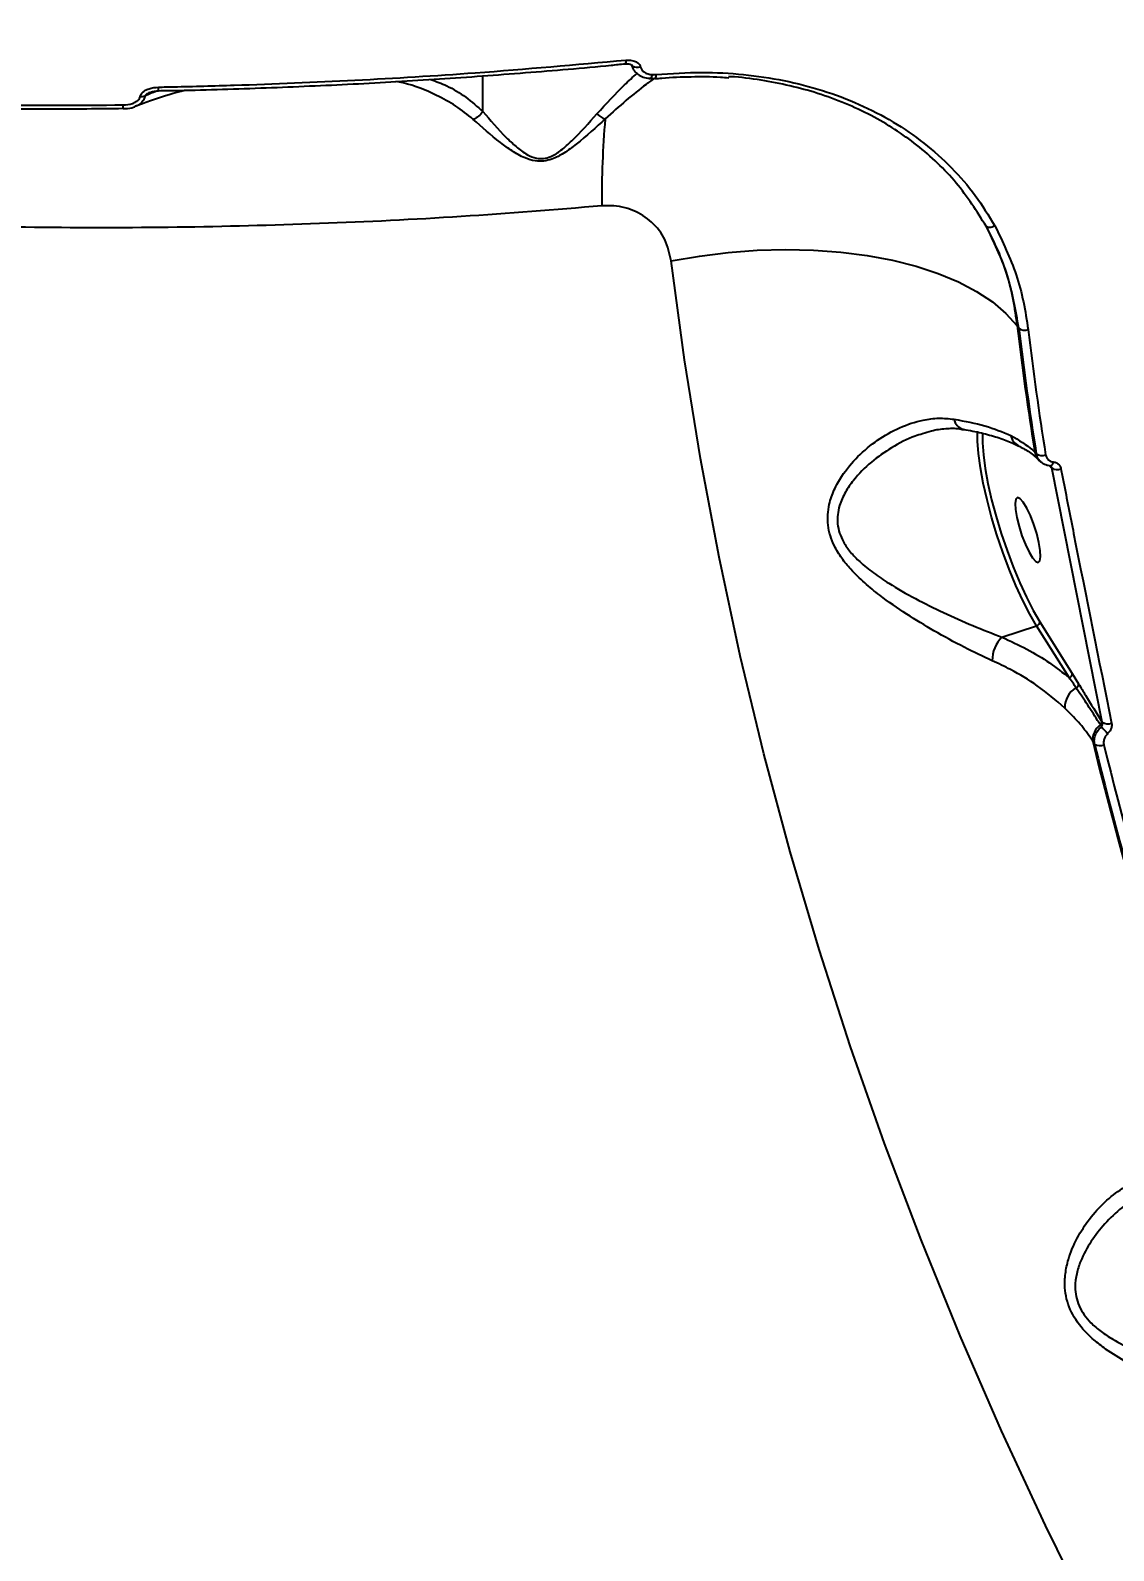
# Model space of a CAD drawing. Header units: millimetres. Extents: x -4153 to 4002, y -5023 to 3197.
# Drawn here: x -1168.7 to -1025.5, y -1468.9 to -1268.1 of the extents above; entities that cross this region are included whole.
import ezdxf

# ---------------------------------------------------------------- set-up
doc = ezdxf.new("R2010")
doc.units = ezdxf.units.MM
for name, color, linetype in [('DIKOM_ОБЪЕКТ', 7, 'Continuous'), ('DIKOM_РАЗМЕР_ЗОНА', 7, 'Continuous'), ('DIKOM_РАЗМЕР_ОБЪЕКТА', 7, 'Continuous')]:
    doc.layers.add(name, color=color, linetype=linetype)
doc.styles.add('style1', font='arialbd.ttf', dxfattribs={"width": 0.8})
doc.dimstyles.new('1-50', dxfattribs={"dimtxt": 300, "dimasz": 200, "dimexe": 100, "dimexo": 0, "dimgap": 100, "dimtad": 1, "dimtxsty": 'style1', "dimcen": 200, "dimclrd": 7, "dimclre": 7, "dimclrt": 7, "dimadec": 1, "dimazin": 2, "dimtfac": 1, "dimtmove": 0, "dimatfit": 2, "dimfxl": 0, "dimlwd": 25, "dimlwe": 18, "dimarcsym": 0})

# ---------------------------------------------------------------- blocks, each defined once
blk = doc.blocks.new('*D9')
at = {"layer": 'Defpoints', "color": 0, "transparency": 16777216}
for p in [(2370.19, 1747.32), (-2106.31, -2974.61), (1195.51, -2974.61)]:
    blk.add_point(p, dxfattribs=at)
at = {"layer": 'DIKOM_РАЗМЕР_ОБЪЕКТА', "color": 7, "lineweight": 18, "transparency": 16777216}
for p, q in [((2370.19, 1747.32), (-2206.31, 1747.32)), ((1195.51, -2974.61), (-2206.31, -2974.61))]:
    blk.add_line(p, q, dxfattribs=at)
at = {"layer": 'DIKOM_РАЗМЕР_ОБЪЕКТА', "color": 7, "lineweight": 25, "transparency": 16777216}
blk.add_line((-2106.31, 1547.32), (-2106.31, -2774.61), dxfattribs=at)
at = {"layer": 'DIKOM_РАЗМЕР_ОБЪЕКТА', "color": 7, "transparency": 16777216}
for points in [[(-2139.64, 1547.32), (-2072.98, 1547.32), (-2106.31, 1747.32)], [(-2139.64, -2774.61), (-2072.98, -2774.61), (-2106.31, -2974.61)]]:
    blk.add_solid(points, dxfattribs=at)
at = {"layer": 'DIKOM_РАЗМЕР_ОБЪЕКТА', "color": 7, "transparency": 16777216, "insert": (-2359.48, -612.26), "char_height": 300, "attachment_point": 5, "rotation": 90, "style": 'style1'}
blk.add_mtext('{\\fArial|b0|i0|c204|p34;4700}', dxfattribs=at)
blk = doc.blocks.new('*D10')
at = {"layer": 'Defpoints', "color": 0, "transparency": 16777216}
for p in [(4001.69, -909.96), (-3216.31, -1859.46), (4001.69, -4923)]:
    blk.add_point(p, dxfattribs=at)
at = {"layer": 'DIKOM_РАЗМЕР_ЗОНА', "color": 7, "lineweight": 18, "transparency": 16777216}
for p, q in [((4001.69, -909.96), (4001.69, -5023)), ((-3216.31, -1859.46), (-3216.31, -5023))]:
    blk.add_line(p, q, dxfattribs=at)
at = {"layer": 'DIKOM_РАЗМЕР_ЗОНА', "color": 7, "lineweight": 25, "transparency": 16777216}
blk.add_line((-3016.31, -4923), (3801.69, -4923), dxfattribs=at)
at = {"layer": 'DIKOM_РАЗМЕР_ЗОНА', "color": 7, "transparency": 16777216}
for points in [[(-3016.31, -4889.67), (-3016.31, -4956.33), (-3216.31, -4923)], [(3801.69, -4889.67), (3801.69, -4956.33), (4001.69, -4923)]]:
    blk.add_solid(points, dxfattribs=at)
at = {"layer": 'DIKOM_РАЗМЕР_ЗОНА', "color": 7, "transparency": 16777216, "insert": (392.69, -4669.83), "char_height": 300, "attachment_point": 5, "style": 'style1'}
blk.add_mtext('{\\fArial|b0|i0|c204|p34;7200}', dxfattribs=at)
blk = doc.blocks.new('*D11')
at = {"layer": 'Defpoints', "color": 0, "transparency": 16777216}
for p in [(2631.36, 3197.31), (-3702.81, -4429.79), (2071.05, -4429.79)]:
    blk.add_point(p, dxfattribs=at)
at = {"layer": 'DIKOM_РАЗМЕР_ЗОНА', "color": 7, "lineweight": 18, "transparency": 16777216}
for p, q in [((2631.36, 3197.31), (-3802.81, 3197.31)), ((2071.05, -4429.79), (-3802.81, -4429.79))]:
    blk.add_line(p, q, dxfattribs=at)
at = {"layer": 'DIKOM_РАЗМЕР_ЗОНА', "color": 7, "lineweight": 25, "transparency": 16777216}
blk.add_line((-3702.81, 2997.31), (-3702.81, -4229.79), dxfattribs=at)
at = {"layer": 'DIKOM_РАЗМЕР_ЗОНА', "color": 7, "transparency": 16777216}
for points in [[(-3736.14, 2997.31), (-3669.48, 2997.31), (-3702.81, 3197.31)], [(-3736.14, -4229.79), (-3669.48, -4229.79), (-3702.81, -4429.79)]]:
    blk.add_solid(points, dxfattribs=at)
at = {"layer": 'DIKOM_РАЗМЕР_ЗОНА', "color": 7, "transparency": 16777216, "insert": (-3955.98, -616.24), "char_height": 300, "attachment_point": 5, "rotation": 90, "style": 'style1'}
blk.add_mtext('{\\fArial|b0|i0|c204|p34;7600}', dxfattribs=at)
blk = doc.blocks.new('*D12')
at = {"layer": 'Defpoints', "color": 0, "transparency": 16777216}
for p in [(-1688.31, 690.56), (2486.69, 690.56), (-1688.31, -3442.2)]:
    blk.add_point(p, dxfattribs=at)
at = {"layer": 'DIKOM_РАЗМЕР_ОБЪЕКТА', "color": 7, "lineweight": 18, "transparency": 16777216}
for p, q in [((-1688.31, 690.56), (-1688.31, -3542.2)), ((2486.69, 690.56), (2486.69, -3542.2))]:
    blk.add_line(p, q, dxfattribs=at)
at = {"layer": 'DIKOM_РАЗМЕР_ОБЪЕКТА', "color": 7, "lineweight": 25, "transparency": 16777216}
blk.add_line((2286.69, -3442.2), (-1488.31, -3442.2), dxfattribs=at)
at = {"layer": 'DIKOM_РАЗМЕР_ОБЪЕКТА', "color": 7, "transparency": 16777216}
for points in [[(-1488.31, -3408.87), (-1488.31, -3475.54), (-1688.31, -3442.2)], [(2286.69, -3408.87), (2286.69, -3475.54), (2486.69, -3442.2)]]:
    blk.add_solid(points, dxfattribs=at)
at = {"layer": 'DIKOM_РАЗМЕР_ОБЪЕКТА', "color": 7, "transparency": 16777216, "insert": (399.19, -3189.03), "char_height": 300, "attachment_point": 5, "style": 'style1'}
blk.add_mtext('{\\fArial|b0|i0|c204|p34;4175}', dxfattribs=at)

msp = doc.modelspace()

# ---------------------------------------------------------------- linework, layer by layer
at = {"layer": 'DIKOM_ОБЪЕКТ', "color": 7, "linetype": 'Continuous'}
for p, q in [((-1108.874, -1278.791), (-1108.874, -1274.065)), ((-1086.493, -1273.921), (-1085.991, -1273.913)), ((-1156.414, -1278.403), (-1156.415, -1278.401)), ((-1038.073, -1307.397), (-1038.3, -1307.08)), ((-1035.966, -1323.764), (-1035.756, -1323.966)), ((-1035.372, -1324.865), (-1035.192, -1325.038)), ((-1033.839, -1325.746), (-1033.994, -1325.596)), ((-1033.725, -1325.857), (-1033.839, -1325.746)), ((-1027.033, -1359.46), (-1033.725, -1325.857)), ((-1040.29, -1348.218), (-1035.715, -1346.706)), ((-1031.41, -1353.568), (-1035.715, -1346.706)), ((-1035.3, -1346.175), (-1030.996, -1353.036)), ((-1030.996, -1353.036), (-1030.162, -1354.391)), ((-1027.079, -1359.386), (-1027.033, -1359.46)), ((-1028.046, -1362.35), (-1028.296, -1361.961))]:
    msp.add_line(p, q, dxfattribs=at)
at = {"layer": 'DIKOM_ОБЪЕКТ', "color": 7, "linetype": 'Continuous', "flags": 128}
for points in [[(-1089.987, -1271.999), (-1089.99, -1272.158), (-1090, -1272.292), (-1090.017, -1272.395), (-1090.04, -1272.463), (-1090.068, -1272.493), (-1090.079, -1272.495)], [(-1088.055, -1272.928), (-1088.335, -1272.976), (-1088.607, -1272.98), (-1088.85, -1272.939), (-1089.044, -1272.858), (-1089.174, -1272.741), (-1089.224, -1272.628)], [(-1086.493, -1273.921), (-1086.536, -1274.089), (-1086.584, -1274.228), (-1086.637, -1274.332), (-1086.692, -1274.398), (-1086.747, -1274.421), (-1086.751, -1274.421)], [(-1086.086, -1274.411), (-1086.102, -1274.409), (-1086.103, -1274.409)], [(-1041.229, -1293.898), (-1041.4, -1293.985), (-1041.575, -1294.052), (-1041.749, -1294.096), (-1041.914, -1294.116), (-1042.065, -1294.111), (-1042.196, -1294.081), (-1042.302, -1294.028), (-1042.38, -1293.952)], [(-1083.995, -1298.533), (-1080.247, -1297.883), (-1076.456, -1297.41), (-1072.659, -1297.118), (-1068.89, -1297.011), (-1065.182, -1297.088), (-1061.571, -1297.349), (-1058.088, -1297.793), (-1054.766, -1298.414), (-1051.634, -1299.208), (-1048.722, -1300.166), (-1046.056, -1301.281), (-1043.661, -1302.542), (-1041.557, -1303.937), (-1039.765, -1305.455), (-1038.3, -1307.08)], [(-1028.437, -1477.949), (-1034.559, -1465.554), (-1040.359, -1453.066), (-1045.837, -1440.493), (-1050.987, -1427.841), (-1055.808, -1415.117), (-1060.297, -1402.328), (-1064.451, -1389.481), (-1068.269, -1376.584), (-1071.747, -1363.643), (-1074.885, -1350.666), (-1077.68, -1337.659), (-1080.131, -1324.63), (-1082.236, -1311.586), (-1083.995, -1298.533)], [(-1035.715, -1346.706), (-1036.615, -1345.162), (-1037.532, -1343.378), (-1038.444, -1341.394), (-1039.332, -1339.253), (-1040.176, -1337.001), (-1040.958, -1334.69), (-1041.66, -1332.367), (-1042.267, -1330.086), (-1042.767, -1327.896), (-1043.147, -1325.844), (-1043.4, -1323.975), (-1043.52, -1322.331), (-1043.509, -1321.025)], [(-1042.859, -1321.269), (-1042.869, -1322.539), (-1042.753, -1324.133), (-1042.507, -1325.945), (-1042.139, -1327.934), (-1041.654, -1330.059), (-1041.065, -1332.271), (-1040.384, -1334.522), (-1039.626, -1336.764), (-1038.808, -1338.947), (-1037.947, -1341.023), (-1037.063, -1342.948), (-1036.174, -1344.677), (-1035.3, -1346.175)], [(-1033.507, -1325.072), (-1033.559, -1325.225), (-1033.62, -1325.358), (-1033.686, -1325.468), (-1033.756, -1325.552), (-1033.828, -1325.607), (-1033.899, -1325.631), (-1033.939, -1325.63)], [(-1033.939, -1325.63), (-1033.967, -1325.623), (-1034.03, -1325.583)], [(-1033.879, -1325.641), (-1033.858, -1325.684), (-1033.839, -1325.746)], [(-1035.401, -1335.726), (-1035.697, -1334.546), (-1036.088, -1333.327), (-1036.543, -1332.169), (-1037.023, -1331.165), (-1037.491, -1330.397), (-1037.909, -1329.927), (-1038.242, -1329.793), (-1038.464, -1330.006), (-1038.556, -1330.548), (-1038.512, -1331.376), (-1038.334, -1332.423), (-1038.038, -1333.603), (-1037.647, -1334.822), (-1037.192, -1335.98), (-1036.712, -1336.984), (-1036.244, -1337.752), (-1035.826, -1338.222), (-1035.493, -1338.356), (-1035.271, -1338.144), (-1035.179, -1337.601), (-1035.223, -1336.773), (-1035.401, -1335.726)]]:
    msp.add_lwpolyline(points, dxfattribs=at)
at = {"layer": 'DIKOM_ОБЪЕКТ', "color": 7, "linetype": 'Continuous'}
for centre, radius, start, end in [((-1086.638, -1274.048), 0.661, 326.70739, 11.82485), ((-1153.976, -1275.257), 1.545, 262.99798, 285.93079), ((-1154.232, -1275.716), 2.495, 352.22296, 3.47594), ((-1160.205, -1278.056), 3.807, 354.77906, 2.15026), ((-1091.419, -1276.39), 3.629, 228.4482, 248.97015), ((-981.051, -1289.732), 112.113, 174.90566, 180.7794), ((-575.268, -1250.814), 466.438, 186.92838, 188.99789), ((-1037.277, -1306.357), 1.309, 232.60996, 289.66852), ((-576.253, -1251.272), 465.218, 186.92919, 188.9898), ((-576.229, -1251.61), 463.997, 186.92939, 188.9908), ((-1044.987, -1319.168), 1.649, 189.08438, 255.64579), ((-1037.224, -1321.193), 1.943, 191.24627, 243.01521), ((-1033.918, -1323.37), 2.086, 190.89413, 225.79688), ((-1034.998, -1322.918), 1.294, 234.1481, 291.44343), ((-1032.998, -1324.825), 1.262, 234.82937, 293.45691), ((-1035.855, -1346.17), 0.555, 284.65088, 359.44802), ((-1037.273, -1351.298), 4.311, 134.41446, 180.36985), ((-1031.55, -1353.031), 0.555, 284.66943, 359.44193), ((-1028.879, -1357.549), 3.124, 121.38808, 180.54401), ((-1030.698, -1354.381), 0.536, 291.00494, 358.8952), ((-1025.895, -1361.771), 2.409, 125.23046, 184.53143), ((-1027.565, -1359.406), 0.486, 305.20603, 2.34689), ((-1015.229, -1350.492), 15.261, 218.70683, 223.35121), ((-1026.328, -1358.369), 1.299, 237.13685, 293.55387), ((-544.724, -1243.928), 497.769, 193.71685, 200.69438), ((-1027.376, -1361.284), 1.259, 237.82159, 295.56691), ((-544.75, -1244.243), 497.519, 193.73264, 200.67869), ((-544.632, -1244.582), 496.39, 193.73257, 200.67885)]:
    msp.add_arc(centre, radius, start, end, dxfattribs=at)
for points, knots in [([(-1093.154, -1291.257), (-1099.338, -1291.757), (-1111.715, -1292.757), (-1130.458, -1293.672), (-1149.27, -1294.158), (-1168.374, -1294.168), (-1187.728, -1293.687), (-1207.289, -1292.692), (-1226.741, -1291.195), (-1246.671, -1289.132), (-1267.021, -1286.432), (-1287.716, -1283.043), (-1308.058, -1279.065), (-1327.951, -1274.518), (-1347.301, -1269.42), (-1366.021, -1263.788), (-1384.068, -1257.622), (-1401.429, -1250.943), (-1418.074, -1243.77), (-1433.928, -1236.137), (-1448.911, -1228.078), (-1462.969, -1219.622), (-1476.016, -1210.764), (-1487.11, -1202.415), (-1493.393, -1196.882), (-1496.041, -1194.55)], [0, 0, 0, 0, 0.0399294, 0.0799071, 0.1198843, 0.159814, 0.2013809, 0.2430022, 0.2846231, 0.3261902, 0.3719344, 0.4178237, 0.4637866, 0.5097492, 0.5556377, 0.6013814, 0.6469735, 0.69271, 0.7385203, 0.78433, 0.8300661, 0.8756579, 0.9211413, 0.9667684, 1, 1, 1, 1]), ([(-1151.761, -1276.037), (-1150.862, -1276.024), (-1146.112, -1275.956), (-1137.531, -1275.672), (-1126.046, -1275.178), (-1114.623, -1274.512), (-1103.258, -1273.674), (-1095.078, -1272.994), (-1090.701, -1272.545), (-1090.08, -1272.481)], [0, 0, 0, 0, 0.0434548, 0.2294765, 0.4150585, 0.5999942, 0.7844999, 0.9694035, 1, 1, 1, 1]), ([(-1151.742, -1275.565), (-1151.076, -1275.552), (-1147.745, -1275.484), (-1139.084, -1275.251), (-1125.782, -1274.695), (-1108.495, -1273.655), (-1096.61, -1272.592), (-1089.987, -1271.999)], [0, 0, 0, 0, 0.0321575, 0.1607925, 0.4182845, 0.6757731, 1, 1, 1, 1]), ([(-1090.077, -1272.512), (-1089.969, -1272.499), (-1089.736, -1272.473), (-1089.455, -1272.536), (-1089.278, -1272.611), (-1089.211, -1272.668), (-1089.212, -1272.666), (-1089.213, -1272.665)], [0, 0, 0, 0, 0.2676485, 0.5808198, 0.7754598, 0.9137677, 1, 1, 1, 1]), ([(-1089.987, -1271.999), (-1089.916, -1271.994), (-1089.582, -1271.969), (-1089.043, -1272.031), (-1088.514, -1272.268), (-1088.179, -1272.571), (-1088.096, -1272.809), (-1088.055, -1272.928)], [0, 0, 0, 0, 0.0843157, 0.4026432, 0.6518303, 0.8255233, 1, 1, 1, 1]), ([(-1089.223, -1272.626), (-1089.222, -1272.63), (-1089.208, -1272.863), (-1088.983, -1273.289), (-1088.528, -1273.814), (-1087.878, -1274.187), (-1087.267, -1274.392), (-1086.867, -1274.393), (-1086.75, -1274.394)], [0, 0, 0, 0, 0.0033124, 0.2132073, 0.4209454, 0.6437495, 0.8957899, 1, 1, 1, 1]), ([(-1088.055, -1272.928), (-1088.011, -1273.052), (-1087.925, -1273.299), (-1087.572, -1273.617), (-1087.088, -1273.846), (-1086.682, -1273.897), (-1086.493, -1273.921)], [0, 0, 0, 0, 0.2096793, 0.4181608, 0.7298501, 1, 1, 1, 1]), ([(-1110.169, -1279.831), (-1110.921, -1279.214), (-1112.423, -1277.981), (-1115.514, -1276.351), (-1118.158, -1275.254), (-1120.052, -1274.88), (-1120.366, -1274.818)], [0, 0, 0, 0, 0.2549678, 0.510082, 0.9188864, 1, 1, 1, 1]), ([(-1115.754, -1274.549), (-1115.045, -1274.812), (-1113.411, -1275.42), (-1111.099, -1276.839), (-1109.615, -1278.14), (-1108.874, -1278.791)], [0, 0, 0, 0, 0.2767645, 0.6384882, 1, 1, 1, 1]), ([(-1093.826, -1279.105), (-1092.581, -1277.747), (-1090.73, -1275.728), (-1089.071, -1274.246), (-1088.527, -1273.76)], [0, 0, 0, 0, 0.6725096, 1, 1, 1, 1]), ([(-1086.116, -1274.352), (-1086.514, -1274.632), (-1087.719, -1275.481), (-1089.959, -1277.278), (-1091.801, -1278.945), (-1092.721, -1279.777)], [0, 0, 0, 0, 0.1978001, 0.5994687, 1, 1, 1, 1]), ([(-1086.919, -1274.406), (-1086.768, -1274.423), (-1086.492, -1274.452), (-1086.215, -1274.401), (-1086.089, -1274.379)], [0, 0, 0, 0, 0.5484087, 1, 1, 1, 1]), ([(-1086.096, -1274.472), (-1085.811, -1274.439), (-1084.228, -1274.251), (-1081.351, -1274.17), (-1078.395, -1274.159), (-1076.765, -1274.307), (-1076.401, -1274.34)], [0, 0, 0, 0, 0.0870253, 0.4848828, 0.8847823, 1, 1, 1, 1]), ([(-1085.991, -1273.913), (-1083.967, -1273.773), (-1080.074, -1273.505), (-1074.415, -1273.826), (-1069.068, -1274.618), (-1063.941, -1275.934), (-1059.108, -1277.769), (-1054.617, -1280.098), (-1050.523, -1282.892), (-1046.903, -1286.151), (-1043.729, -1289.793), (-1042.062, -1292.531), (-1041.229, -1293.898)], [0, 0, 0, 0, 0.1070819, 0.205972, 0.3051851, 0.4040783, 0.5033358, 0.6029182, 0.7021792, 0.8013486, 0.9008323, 1, 1, 1, 1]), ([(-1042.38, -1293.952), (-1043.616, -1291.984), (-1045.488, -1289.003), (-1048.767, -1285.572), (-1052.364, -1282.432), (-1056.477, -1279.782), (-1060.997, -1277.672), (-1065.755, -1275.926), (-1070.853, -1274.795), (-1074.868, -1274.248), (-1076.328, -1274.193), (-1076.419, -1274.19)], [0, 0, 0, 0, 0.1785214, 0.2704583, 0.3623894, 0.5408723, 0.6328092, 0.7247434, 0.9023944, 0.9939194, 1, 1, 1, 1]), ([(-1227.46, -1275.749), (-1221.592, -1276.149), (-1209.858, -1276.95), (-1192.11, -1277.66), (-1174.281, -1278.038), (-1162.361, -1277.955), (-1156.401, -1277.914)], [0, 0, 0, 0, 0.249099, 0.4981979, 0.7491003, 1, 1, 1, 1]), ([(-1227.379, -1276.194), (-1226.129, -1276.292), (-1221.073, -1276.688), (-1212.165, -1277.218), (-1200.664, -1277.781), (-1189.129, -1278.173), (-1177.575, -1278.401), (-1166.667, -1278.478), (-1159.615, -1278.401), (-1156.416, -1278.366)], [0, 0, 0, 0, 0.0533112, 0.2155161, 0.377838, 0.5402389, 0.7026888, 0.8651412, 1, 1, 1, 1]), ([(-1156.401, -1277.914), (-1155.992, -1277.879), (-1155.388, -1277.828), (-1154.706, -1277.514), (-1154.361, -1277.229), (-1154.205, -1276.975), (-1154.173, -1276.833), (-1154.164, -1276.79)], [0, 0, 0, 0, 0.4385097, 0.6486469, 0.8192376, 0.9451825, 1, 1, 1, 1]), ([(-1154.812, -1278.072), (-1154.188, -1277.838), (-1152.161, -1277.075), (-1149.975, -1276.388), (-1148.43, -1276.011), (-1148.264, -1275.971)], [0, 0, 0, 0, 0.2842093, 0.9232231, 1, 1, 1, 1]), ([(-1153.552, -1276.743), (-1153.565, -1276.813), (-1153.61, -1277.042), (-1153.81, -1277.434), (-1154.212, -1277.85), (-1154.606, -1278.018), (-1154.799, -1278.1)], [0, 0, 0, 0, 0.11336497, 0.36744535, 0.68999795, 1, 1, 1, 1]), ([(-1154.164, -1276.79), (-1154.153, -1276.743), (-1154.119, -1276.592), (-1153.947, -1276.321), (-1153.566, -1276.008), (-1152.825, -1275.666), (-1152.171, -1275.605), (-1151.742, -1275.565)], [0, 0, 0, 0, 0.0555001, 0.1783589, 0.3494998, 0.5728703, 1, 1, 1, 1]), ([(-1152.002, -1276.087), (-1152.008, -1276.089), (-1152.521, -1276.307), (-1153.039, -1276.526), (-1153.552, -1276.743)], [0, 0, 0, 0, 0.011136, 1, 1, 1, 1]), ([(-1152.88, -1276.283), (-1152.965, -1276.319), (-1153.145, -1276.395), (-1153.363, -1276.529), (-1153.511, -1276.655), (-1153.543, -1276.724), (-1153.552, -1276.743)], [0, 0, 0, 0, 0.3392884, 0.7188782, 0.9265474, 1, 1, 1, 1]), ([(-1152.882, -1276.278), (-1152.874, -1276.274), (-1152.742, -1276.207), (-1152.362, -1276.1), (-1151.985, -1276.075), (-1151.758, -1276.06)], [0, 0, 0, 0, 0.0244039, 0.4120623, 1, 1, 1, 1]), ([(-1156.414, -1278.392), (-1156.308, -1278.392), (-1155.844, -1278.394), (-1155.286, -1278.316), (-1154.892, -1278.134), (-1154.819, -1278.1)], [0, 0, 0, 0, 0.1951437, 0.8515681, 1, 1, 1, 1]), ([(-1108.877, -1278.803), (-1109.063, -1279.016), (-1109.406, -1279.409), (-1109.887, -1279.705), (-1110.131, -1279.814), (-1110.169, -1279.831)], [0, 0, 0, 0, 0.499507, 0.9205792, 1, 1, 1, 1]), ([(-1108.874, -1278.791), (-1108.874, -1278.792), (-1108.874, -1278.796), (-1108.875, -1278.8), (-1108.877, -1278.802), (-1108.877, -1278.803)], [0, 0, 0, 0, 0.3927724, 0.7806162, 1, 1, 1, 1]), ([(-1108.877, -1278.803), (-1108.876, -1278.804), (-1107.913, -1279.905), (-1106.578, -1281.49), (-1104.521, -1283.441), (-1103.248, -1284.422), (-1101.973, -1284.978), (-1100.858, -1285.041), (-1099.691, -1284.693), (-1098.419, -1283.849), (-1096.317, -1281.923), (-1094.876, -1280.293), (-1093.826, -1279.105)], [0, 0, 0, 0, 0.0003168, 0.2742431, 0.3682415, 0.4635063, 0.523511, 0.564834, 0.6061546, 0.6746999, 0.7630012, 1, 1, 1, 1]), ([(-1092.721, -1279.777), (-1093.942, -1280.892), (-1095.63, -1282.435), (-1098.056, -1284.251), (-1099.531, -1285.047), (-1100.851, -1285.38), (-1102.11, -1285.349), (-1103.562, -1284.88), (-1105.065, -1284), (-1107.46, -1282.24), (-1109.021, -1280.852), (-1110.169, -1279.831)], [0, 0, 0, 0, 0.2311209, 0.3196835, 0.3914196, 0.4367137, 0.4822463, 0.5456899, 0.6388349, 0.7342133, 1, 1, 1, 1]), ([(-1083.995, -1298.533), (-1084.211, -1297.564), (-1084.638, -1295.649), (-1086.448, -1293.312), (-1088.926, -1291.718), (-1091.331, -1291.168), (-1092.758, -1291.238), (-1093.154, -1291.257)], [0, 0, 0, 0, 0.2385198, 0.4713375, 0.696796, 0.9159932, 1, 1, 1, 1]), ([(-1042.38, -1293.952), (-1041.409, -1295.981), (-1039.938, -1299.054), (-1038.784, -1303.544), (-1038.461, -1305.901), (-1038.3, -1307.08)], [0, 0, 0, 0, 0.4927815, 0.7463923, 1, 1, 1, 1]), ([(-1038.073, -1307.397), (-1038.481, -1305.062), (-1039.099, -1301.526), (-1040.753, -1297.111), (-1041.837, -1295.005), (-1042.38, -1293.952)], [0, 0, 0, 0, 0.4928111, 0.7464036, 1, 1, 1, 1]), ([(-1041.229, -1293.898), (-1040.203, -1296.012), (-1038.649, -1299.216), (-1037.393, -1303.899), (-1037.022, -1306.359), (-1036.837, -1307.59)], [0, 0, 0, 0, 0.4927657, 0.7463807, 1, 1, 1, 1]), ([(-1041.584, -1351.325), (-1042.805, -1350.756), (-1045.294, -1349.595), (-1049.154, -1347.477), (-1052.93, -1345.189), (-1056.013, -1343.06), (-1058.471, -1341.063), (-1060.164, -1339.428), (-1061.508, -1337.791), (-1062.685, -1335.874), (-1063.447, -1333.425), (-1063.262, -1330.868), (-1062.507, -1328.719), (-1061.276, -1326.542), (-1059.36, -1324.267), (-1056.747, -1322.108), (-1053.824, -1320.445), (-1051.084, -1319.549), (-1048.653, -1319.227), (-1047.298, -1319.361), (-1046.616, -1319.429)], [0, 0, 0, 0, 0.074112, 0.1510346, 0.2205963, 0.2917265, 0.334333, 0.377544, 0.4100555, 0.443258, 0.4962502, 0.5490831, 0.5885349, 0.6289776, 0.6961135, 0.7650055, 0.835434, 0.9076285, 0.9534365, 1, 1, 1, 1]), ([(-1050.795, -1321.337), (-1050.401, -1321.201), (-1049.374, -1320.845), (-1047.74, -1320.642), (-1046.336, -1320.597), (-1045.584, -1320.766), (-1045.414, -1320.804)], [0, 0, 0, 0, 0.21632718, 0.56476041, 0.90163059, 1, 1, 1, 1]), ([(-1046.616, -1319.429), (-1045.205, -1319.691), (-1042.35, -1320.223), (-1040.212, -1321.119), (-1039.13, -1321.572)], [0, 0, 0, 0, 0.49424616, 1, 1, 1, 1]), ([(-1045.396, -1320.769), (-1045.285, -1320.787), (-1044.34, -1320.936), (-1042.706, -1321.293), (-1040.632, -1321.882), (-1039.111, -1322.439), (-1038.373, -1322.811), (-1038.137, -1322.93)], [0, 0, 0, 0, 0.03710157, 0.31568439, 0.5933463, 0.86979882, 1, 1, 1, 1]), ([(-1050.788, -1321.366), (-1051.117, -1321.456), (-1052.526, -1321.843), (-1054.831, -1323.101), (-1057.615, -1325.043), (-1059.662, -1327.085), (-1061.036, -1329.066), (-1061.899, -1330.966), (-1062.194, -1333.255), (-1061.473, -1335.393), (-1060.321, -1337.019), (-1058.985, -1338.398), (-1057.281, -1339.768), (-1054.824, -1341.411), (-1051.716, -1343.165), (-1047.964, -1345.018), (-1044.068, -1346.764), (-1041.561, -1347.729), (-1040.29, -1348.218)], [0, 0, 0, 0, 0.0262404, 0.1127015, 0.1920738, 0.2731081, 0.3178909, 0.3637079, 0.4214037, 0.478807, 0.5148905, 0.5520922, 0.6013746, 0.6515014, 0.7343738, 0.8189434, 0.9081546, 1, 1, 1, 1]), ([(-1039.13, -1321.572), (-1038.084, -1322.193), (-1036.899, -1322.897), (-1036.064, -1323.673), (-1035.966, -1323.764)], [0, 0, 0, 0, 0.8821494, 1, 1, 1, 1]), ([(-1038.107, -1322.928), (-1037.677, -1323.162), (-1036.745, -1323.671), (-1035.809, -1324.43), (-1035.449, -1324.801), (-1035.392, -1324.859)], [0, 0, 0, 0, 0.4189484, 0.9089582, 1, 1, 1, 1]), ([(-1034.03, -1325.583), (-1034.126, -1325.567), (-1034.477, -1325.507), (-1035.022, -1325.239), (-1035.546, -1324.694), (-1035.686, -1324.209), (-1035.756, -1323.966)], [0, 0, 0, 0, 0.11061666, 0.40634797, 0.70353763, 1, 1, 1, 1]), ([(-1034.525, -1324.122), (-1034.486, -1324.265), (-1034.408, -1324.55), (-1034.099, -1324.87), (-1033.775, -1325.028), (-1033.564, -1325.063), (-1033.507, -1325.072)], [0, 0, 0, 0, 0.296918, 0.5941307, 0.8895439, 1, 1, 1, 1]), ([(-1033.507, -1325.072), (-1033.464, -1325.079), (-1033.267, -1325.11), (-1032.949, -1325.251), (-1032.627, -1325.56), (-1032.539, -1325.842), (-1032.495, -1325.983)], [0, 0, 0, 0, 0.085671, 0.3893498, 0.6948095, 1, 1, 1, 1]), ([(-1033.938, -1325.634), (-1033.916, -1325.637), (-1033.85, -1325.646), (-1033.823, -1325.665), (-1033.815, -1325.678), (-1033.813, -1325.681)], [0, 0, 0, 0, 0.2913969, 0.8426438, 1, 1, 1, 1]), ([(-1033.725, -1325.857), (-1033.733, -1325.813), (-1033.745, -1325.746), (-1033.798, -1325.7), (-1033.817, -1325.684)], [0, 0, 0, 0, 0.6502635, 1, 1, 1, 1]), ([(-1032.495, -1325.983), (-1032.385, -1326.552), (-1031.83, -1329.398), (-1029.649, -1340.53), (-1027.496, -1351.197), (-1025.809, -1359.559)], [0, 0, 0, 0, 0.0512249, 0.2561277, 1, 1, 1, 1]), ([(-748.283, -1336.082), (-750.392, -1338.844), (-756.076, -1346.288), (-766.108, -1358.579), (-778.562, -1372.948), (-792.009, -1387.564), (-806.425, -1402.381), (-821.788, -1417.352), (-837.759, -1432.148), (-854.268, -1446.721), (-871.236, -1461.032), (-888.94, -1475.314), (-907.349, -1489.513), (-926.414, -1503.578), (-945.717, -1517.2), (-965.184, -1530.342), (-984.743, -1542.978), (-1004.712, -1555.316), (-1025.037, -1567.297), (-1045.656, -1578.871), (-1066.114, -1589.784), (-1086.345, -1600.012), (-1106.289, -1609.549), (-1126.271, -1618.552), (-1146.221, -1626.964), (-1166.069, -1634.742), (-1185.376, -1641.714), (-1204.09, -1647.875), (-1222.17, -1653.239), (-1239.912, -1657.892), (-1257.239, -1661.787), (-1274.077, -1664.892), (-1289.379, -1667.042), (-1303.22, -1668.372), (-1315.697, -1669.017), (-1327.614, -1669.051), (-1338.925, -1668.466), (-1349.515, -1667.271), (-1359.333, -1665.474), (-1367.481, -1663.383), (-1372.189, -1661.733), (-1374.106, -1661.062)], [0, 0, 0, 0, 0.01565226, 0.04216821, 0.06870456, 0.09522035, 0.1225065, 0.14981457, 0.17710085, 0.20361671, 0.23015307, 0.25666881, 0.28395493, 0.31126326, 0.33854925, 0.36506512, 0.39160119, 0.41811705, 0.44540335, 0.47271155, 0.49999758, 0.52651341, 0.55304974, 0.57956567, 0.60685169, 0.6341598, 0.66144598, 0.68796179, 0.71449806, 0.74101385, 0.76829978, 0.79560821, 0.82289417, 0.84597237, 0.86907736, 0.89218249, 0.91550648, 0.9388305, 0.96156391, 0.98434868, 1, 1, 1, 1]), ([(-1040.29, -1348.218), (-1039.18, -1348.731), (-1036.949, -1349.762), (-1033.976, -1351.56), (-1032.253, -1352.908), (-1031.41, -1353.568)], [0, 0, 0, 0, 0.3357575, 0.6747568, 1, 1, 1, 1]), ([(-1032.003, -1357.578), (-1033.169, -1356.567), (-1035.303, -1354.716), (-1038.651, -1352.701), (-1040.767, -1351.709), (-1041.584, -1351.325)], [0, 0, 0, 0, 0.42511391, 0.77807781, 1, 1, 1, 1]), ([(-1030.506, -1354.882), (-1030.638, -1354.686), (-1030.938, -1354.241), (-1031.241, -1353.809), (-1031.41, -1353.568)], [0, 0, 0, 0, 0.4402872, 1, 1, 1, 1]), ([(-1027.284, -1359.803), (-1027.406, -1359.61), (-1028.015, -1358.647), (-1029.072, -1357.017), (-1030.051, -1355.56), (-1030.506, -1354.882)], [0, 0, 0, 0, 0.1179054, 0.5894699, 1, 1, 1, 1]), ([(-1030.162, -1354.391), (-1029.862, -1354.885), (-1028.83, -1356.58), (-1027.805, -1358.222), (-1027.079, -1359.386)], [0, 0, 0, 0, 0.2911799, 1, 1, 1, 1]), ([(-1028.296, -1361.961), (-1028.407, -1361.789), (-1028.973, -1360.918), (-1030.12, -1359.444), (-1031.374, -1358.202), (-1032.003, -1357.578)], [0, 0, 0, 0, 0.1089087, 0.5528098, 1, 1, 1, 1]), ([(-1028.046, -1362.35), (-1028.061, -1362.265), (-1028.116, -1361.948), (-1028.047, -1361.36), (-1027.725, -1360.626), (-1027.334, -1360.233), (-1027.138, -1360.035)], [0, 0, 0, 0, 0.1091883, 0.4079111, 0.7030911, 1, 1, 1, 1]), ([(-1027.138, -1360.035), (-1027.162, -1359.998), (-1027.211, -1359.92), (-1027.259, -1359.843), (-1027.284, -1359.803)], [0, 0, 0, 0, 0.4878741, 1, 1, 1, 1]), ([(-1027.138, -1360.035), (-1027.103, -1359.988), (-1027.031, -1359.89), (-1026.995, -1359.702), (-1027.006, -1359.556), (-1027.028, -1359.476), (-1027.033, -1359.46)], [0, 0, 0, 0, 0.2866114, 0.5896876, 0.9138829, 1, 1, 1, 1]), ([(-1026.326, -1360.968), (-1026.442, -1361.09), (-1026.674, -1361.334), (-1026.855, -1361.793), (-1026.884, -1362.164), (-1026.843, -1362.366), (-1026.833, -1362.42)], [0, 0, 0, 0, 0.2953972, 0.5903066, 0.8900766, 1, 1, 1, 1]), ([(-1025.809, -1359.559), (-1025.802, -1359.598), (-1025.769, -1359.786), (-1025.797, -1360.141), (-1025.978, -1360.602), (-1026.21, -1360.846), (-1026.326, -1360.968)], [0, 0, 0, 0, 0.0809928, 0.3908593, 0.6950978, 1, 1, 1, 1]), ([(-1005.929, -1450.82), (-1007.043, -1450.541), (-1009.316, -1449.97), (-1012.016, -1449.07), (-1014.638, -1448.132), (-1017.182, -1447.162), (-1020.634, -1445.659), (-1023.817, -1444.04), (-1026.275, -1442.529), (-1028.209, -1441.031), (-1029.926, -1439.355), (-1031.451, -1437.057), (-1032.048, -1434.475), (-1031.955, -1432.254), (-1031.465, -1430.016), (-1030.412, -1427.541), (-1028.749, -1424.982), (-1026.727, -1422.746), (-1024.603, -1421.099), (-1022.501, -1419.973), (-1021.158, -1419.643), (-1020.48, -1419.477)], [0, 0, 0, 0, 0.0713184, 0.1455321, 0.1511418, 0.2166812, 0.2835489, 0.3372069, 0.3918185, 0.4251654, 0.4591148, 0.5134569, 0.5679402, 0.6040732, 0.6411264, 0.702245, 0.7649107, 0.830237, 0.8968695, 0.9479879, 1, 1, 1, 1]), ([(-1021.395, -1421.593), (-1021.611, -1421.693), (-1022.678, -1422.188), (-1024.498, -1423.538), (-1026.688, -1425.586), (-1028.561, -1427.979), (-1029.802, -1430.231), (-1030.469, -1432.3), (-1030.723, -1434.285), (-1030.28, -1436.612), (-1028.85, -1438.584), (-1027.213, -1439.964), (-1025.337, -1441.179), (-1022.918, -1442.377), (-1019.8, -1443.618), (-1016.373, -1444.759), (-1012.609, -1445.834), (-1008.743, -1446.796), (-1006.369, -1447.226), (-1005.162, -1447.444)], [0, 0, 0, 0, 0.01860271, 0.0920902, 0.16689215, 0.23433508, 0.30314115, 0.34132212, 0.38044725, 0.43603709, 0.49155024, 0.5266564, 0.56265429, 0.62148058, 0.68150793, 0.75515854, 0.830086, 0.91363769, 1, 1, 1, 1]), ([(-775.147, -1423.176), (-778.78, -1427.027), (-786.052, -1434.734), (-797.69, -1446.359), (-809.825, -1457.994), (-822.653, -1469.772), (-836.164, -1481.666), (-850.35, -1493.648), (-864.987, -1505.521), (-880.537, -1517.644), (-897.033, -1529.974), (-914.481, -1542.46), (-932.304, -1554.678), (-950.419, -1566.571), (-968.742, -1578.082), (-987.198, -1589.158), (-1005.757, -1599.772), (-1024.387, -1609.916), (-1043.05, -1619.575), (-1061.659, -1628.703), (-1080.125, -1637.257), (-1098.377, -1645.196), (-1116.379, -1652.497), (-1134.107, -1659.16), (-1151.523, -1665.177), (-1168.546, -1670.519), (-1185.096, -1675.162), (-1201.415, -1679.153), (-1217.423, -1682.431), (-1233.05, -1684.953), (-1247.972, -1686.655), (-1262.103, -1687.5), (-1275.484, -1687.566), (-1283.653, -1686.899), (-1287.735, -1686.565)], [0, 0, 0, 0, 0.0277664, 0.0555663, 0.0833658, 0.1111323, 0.1400374, 0.1689801, 0.1979226, 0.2268277, 0.2586373, 0.2905482, 0.3225098, 0.3544716, 0.3863819, 0.4181914, 0.4498953, 0.4816999, 0.5135555, 0.5454108, 0.5772152, 0.6089191, 0.6405474, 0.672276, 0.7040551, 0.7358343, 0.7675626, 0.7991908, 0.8325939, 0.8660265, 0.8994295, 0.932943, 0.9664864, 1, 1, 1, 1])]:
    msp.add_open_spline(points, degree=3, knots=knots, dxfattribs=at)

# ---------------------------------------------------------------- dimensions: what is measured, and where the dimension line sits
at = {"layer": 'DIKOM_РАЗМЕР_ЗОНА'}
dim = msp.add_linear_dim(base=(-3702.81, -4429.789), p1=(2631.356, 3197.305), p2=(2071.052, -4429.789), angle=90, text='{\\fArial|b0|i0|c204|p34;7600}', dimstyle='1-50', dxfattribs=at)
dim.commit()
dim.dimension.update_dxf_attribs({"geometry": '*D11', "text_midpoint": (-3702.81, -616.242), "dimtype": 160})
dim = msp.add_linear_dim(base=(4001.69, -4923), p1=(-3216.31, -1859.463), p2=(4001.69, -909.963), text='{\\fArial|b0|i0|c204|p34;7200}', dimstyle='1-50', dxfattribs=at)
dim.commit()
dim.dimension.update_dxf_attribs({"geometry": '*D10', "text_midpoint": (392.69, -4923), "dimtype": 160})
at = {"layer": 'DIKOM_РАЗМЕР_ОБЪЕКТА'}
dim = msp.add_linear_dim(base=(-2106.31, -2974.611), p1=(2370.191, 1747.316), p2=(1195.51, -2974.611), angle=90, text='{\\fArial|b0|i0|c204|p34;4700}', dimstyle='1-50', dxfattribs=at)
dim.commit()
dim.dimension.update_dxf_attribs({"geometry": '*D9', "text_midpoint": (-2106.31, -612.262), "dimtype": 160})
dim = msp.add_linear_dim(base=(-1688.31, -3442.202), p1=(2486.69, 690.555), p2=(-1688.31, 690.555), text='{\\fArial|b0|i0|c204|p34;<>}', dimstyle='1-50', dxfattribs=at)
dim.commit()
dim.dimension.update_dxf_attribs({"geometry": '*D12', "text_midpoint": (399.19, -3442.202), "dimtype": 160})

doc.saveas('drawing.dxf')
